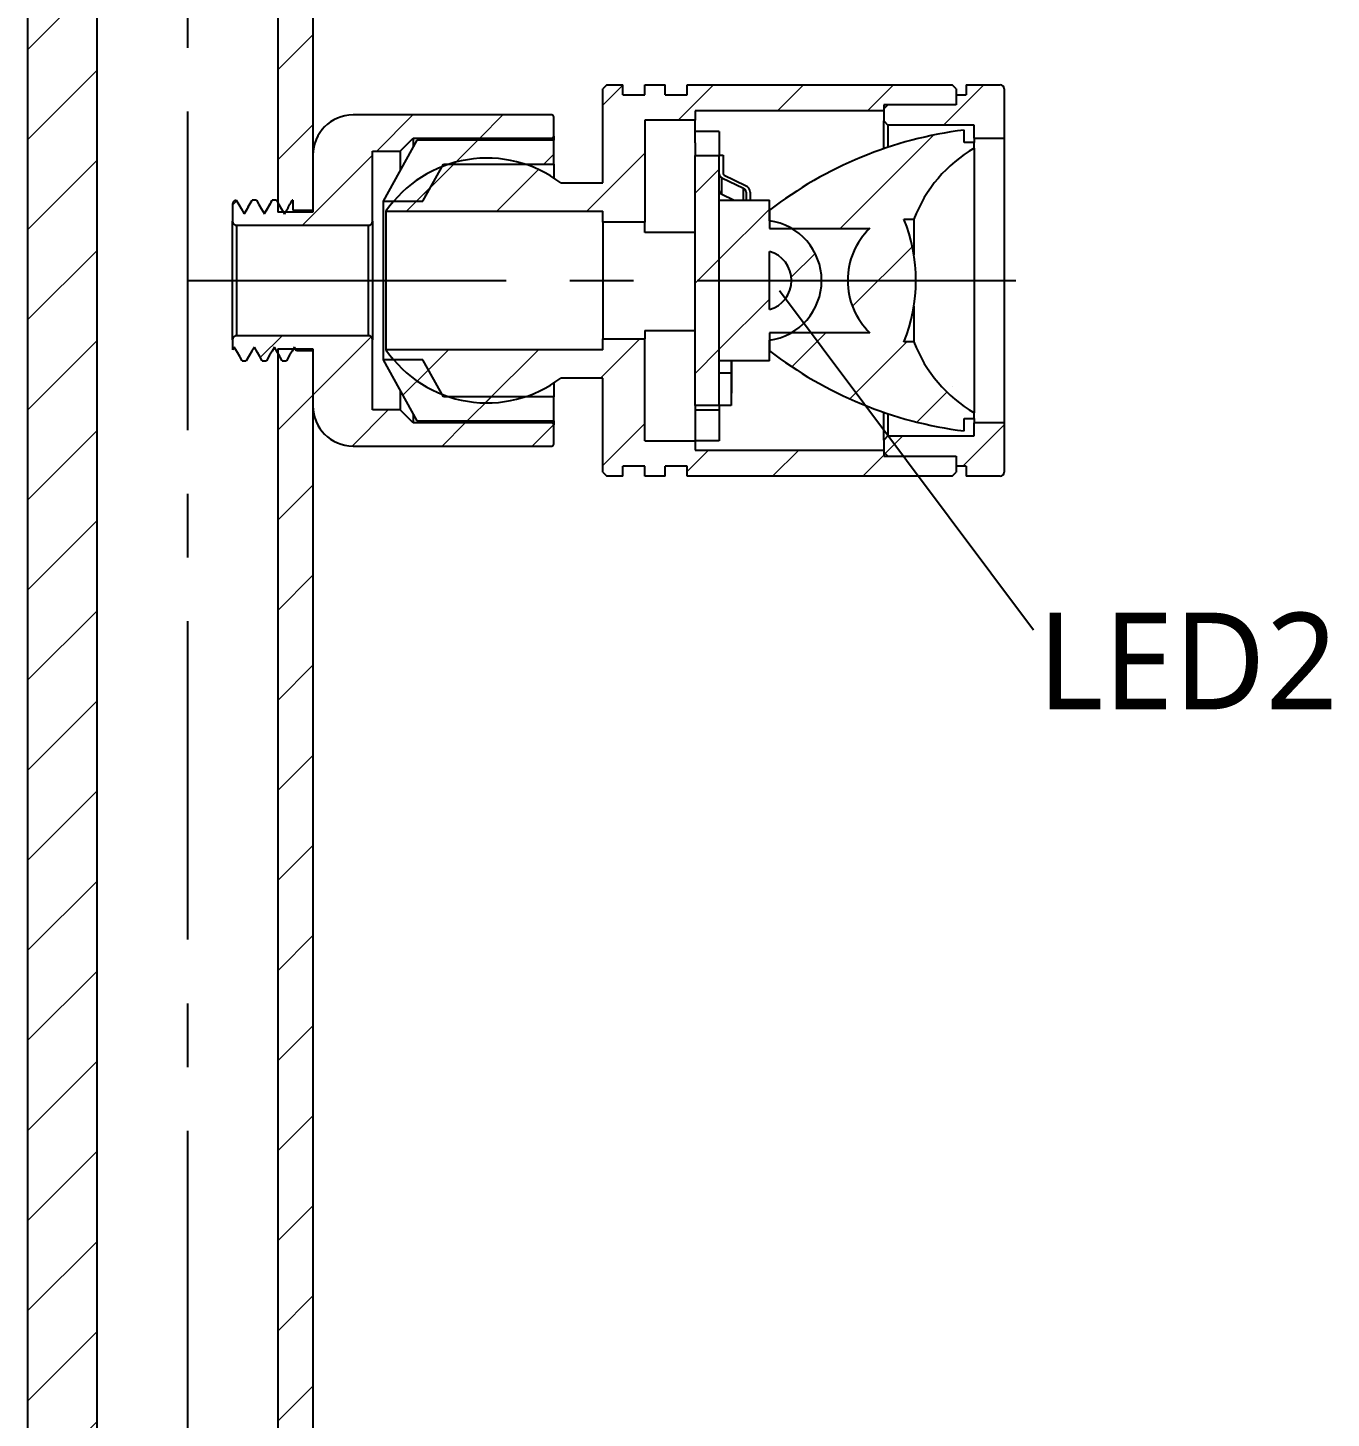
# Model space of a CAD drawing. Header units: millimetres. Extents: x 1051 to 2391, y -75 to 375.
# Drawn here: x 1450.2 to 1515.1, y 163.9 to 233.2 of the extents above; entities that cross this region are included whole.
import ezdxf

# ---------------------------------------------------------------- set-up
doc = ezdxf.new("R2010")
doc.units = ezdxf.units.MM
doc.linetypes.add('CENTER', pattern=[50.8, 31.75, -6.35, 6.35, -6.35])
for name, color, linetype, lineweight in [('CenterLine', 1, 'CENTER', 9), ('Dimension', 136, 'Continuous', 9), ('SolidLine', 7, 'Continuous', 30)]:
    doc.layers.add(name, color=color, linetype=linetype, lineweight=lineweight)
doc.styles.add('微软雅黑-Light', font='')
doc.styles.get('微软雅黑-Light').set_extended_font_data('Microsoft YaHei Light')
pattern_1 = [(45, (877.1603, -17.6317), (-2.245064, 2.245064), [])]

msp = doc.modelspace()

# ---------------------------------------------------------------- hatches: boundary and pattern name
at = {"layer": 'SolidLine', "linetype": 'Continuous', "lineweight": 18}
h = msp.add_hatch(dxfattribs=at)
h.set_pattern_fill('ANSI31', color=256, style=0)
h.set_pattern_definition(pattern_1)
edge = h.paths.add_edge_path(flags=0)
edge.add_spline(control_points=[(1453.137, 109.651), (1453.242, 109.722), (1453.347, 109.793), (1453.452, 109.864), (1453.518, 109.909), (1453.584, 109.953), (1453.65, 109.998)], knot_values=[0, 0, 0, 0, 0.000381, 0.000381, 0.000381, 0.00062, 0.00062, 0.00062, 0.00062], weights=[1, 1, 1, 1, 1, 1, 1], degree=3, periodic=0)
edge.add_line((1453.65, 109.998), (1453.65, 110.401))
edge.add_spline(control_points=[(1453.65, 110.401), (1453.552, 110.449), (1453.453, 110.497), (1453.354, 110.545), (1453.282, 110.581), (1453.209, 110.616), (1453.137, 110.651)], knot_values=[0, 0, 0, 0, 0.00033, 0.00033, 0.00033, 0.000571, 0.000571, 0.000571, 0.000571], weights=[1, 1, 1, 1, 1, 1, 1], degree=3, periodic=0)
edge.add_spline(control_points=[(1453.137, 110.651), (1453.242, 110.722), (1453.347, 110.793), (1453.452, 110.864), (1453.518, 110.909), (1453.584, 110.953), (1453.65, 110.998)], knot_values=[0, 0, 0, 0, 0.000381, 0.000381, 0.000381, 0.00062, 0.00062, 0.00062, 0.00062], weights=[1, 1, 1, 1, 1, 1, 1], degree=3, periodic=0)
edge.add_line((1453.65, 110.998), (1453.65, 111.401))
edge.add_spline(control_points=[(1453.65, 111.401), (1453.552, 111.449), (1453.453, 111.497), (1453.354, 111.545), (1453.282, 111.581), (1453.209, 111.616), (1453.137, 111.651)], knot_values=[0, 0, 0, 0, 0.00033, 0.00033, 0.00033, 0.000571, 0.000571, 0.000571, 0.000571], weights=[1, 1, 1, 1, 1, 1, 1], degree=3, periodic=0)
edge.add_spline(control_points=[(1453.137, 111.651), (1453.242, 111.722), (1453.347, 111.793), (1453.452, 111.864), (1453.518, 111.909), (1453.584, 111.953), (1453.65, 111.998)], knot_values=[0, 0, 0, 0, 0.000381, 0.000381, 0.000381, 0.00062, 0.00062, 0.00062, 0.00062], weights=[1, 1, 1, 1, 1, 1, 1], degree=3, periodic=0)
edge.add_line((1453.65, 111.998), (1453.65, 112.401))
edge.add_spline(control_points=[(1453.65, 112.401), (1453.552, 112.449), (1453.453, 112.497), (1453.354, 112.545), (1453.282, 112.581), (1453.209, 112.616), (1453.137, 112.651)], knot_values=[0, 0, 0, 0, 0.00033, 0.00033, 0.00033, 0.000571, 0.000571, 0.000571, 0.000571], weights=[1, 1, 1, 1, 1, 1, 1], degree=3, periodic=0)
edge.add_spline(control_points=[(1453.137, 112.651), (1453.242, 112.722), (1453.347, 112.793), (1453.452, 112.864), (1453.518, 112.909), (1453.584, 112.953), (1453.65, 112.998)], knot_values=[0, 0, 0, 0, 0.000381, 0.000381, 0.000381, 0.00062, 0.00062, 0.00062, 0.00062], weights=[1, 1, 1, 1, 1, 1, 1], degree=3, periodic=0)
edge.add_line((1453.65, 112.998), (1453.65, 113.401))
edge.add_spline(control_points=[(1453.65, 113.401), (1453.552, 113.449), (1453.453, 113.497), (1453.354, 113.545), (1453.282, 113.581), (1453.209, 113.616), (1453.137, 113.651)], knot_values=[0, 0, 0, 0, 0.00033, 0.00033, 0.00033, 0.000571, 0.000571, 0.000571, 0.000571], weights=[1, 1, 1, 1, 1, 1, 1], degree=3, periodic=0)
edge.add_spline(control_points=[(1453.137, 113.651), (1453.242, 113.722), (1453.347, 113.793), (1453.452, 113.864), (1453.518, 113.909), (1453.584, 113.953), (1453.65, 113.998)], knot_values=[0, 0, 0, 0, 0.000381, 0.000381, 0.000381, 0.00062, 0.00062, 0.00062, 0.00062], weights=[1, 1, 1, 1, 1, 1, 1], degree=3, periodic=0)
edge.add_line((1453.65, 113.998), (1453.65, 114.401))
edge.add_spline(control_points=[(1453.65, 114.401), (1453.552, 114.449), (1453.453, 114.497), (1453.354, 114.545), (1453.282, 114.581), (1453.209, 114.616), (1453.137, 114.651)], knot_values=[0, 0, 0, 0, 0.00033, 0.00033, 0.00033, 0.000571, 0.000571, 0.000571, 0.000571], weights=[1, 1, 1, 1, 1, 1, 1], degree=3, periodic=0)
edge.add_spline(control_points=[(1453.137, 114.651), (1453.242, 114.722), (1453.347, 114.793), (1453.452, 114.864), (1453.518, 114.909), (1453.584, 114.953), (1453.65, 114.998)], knot_values=[0, 0, 0, 0, 0.000381, 0.000381, 0.000381, 0.00062, 0.00062, 0.00062, 0.00062], weights=[1, 1, 1, 1, 1, 1, 1], degree=3, periodic=0)
edge.add_line((1453.65, 114.998), (1453.65, 115.401))
edge.add_spline(control_points=[(1453.65, 115.401), (1453.552, 115.449), (1453.453, 115.497), (1453.354, 115.545), (1453.282, 115.581), (1453.209, 115.616), (1453.137, 115.651)], knot_values=[0, 0, 0, 0, 0.00033, 0.00033, 0.00033, 0.000571, 0.000571, 0.000571, 0.000571], weights=[1, 1, 1, 1, 1, 1, 1], degree=3, periodic=0)
edge.add_spline(control_points=[(1453.137, 115.651), (1453.242, 115.722), (1453.347, 115.793), (1453.452, 115.864), (1453.518, 115.909), (1453.584, 115.953), (1453.65, 115.998)], knot_values=[0, 0, 0, 0, 0.000381, 0.000381, 0.000381, 0.00062, 0.00062, 0.00062, 0.00062], weights=[1, 1, 1, 1, 1, 1, 1], degree=3, periodic=0)
edge.add_line((1453.65, 115.998), (1453.65, 116.401))
edge.add_spline(control_points=[(1453.65, 116.401), (1453.552, 116.449), (1453.453, 116.497), (1453.354, 116.545), (1453.282, 116.581), (1453.209, 116.616), (1453.137, 116.651)], knot_values=[0, 0, 0, 0, 0.00033, 0.00033, 0.00033, 0.000571, 0.000571, 0.000571, 0.000571], weights=[1, 1, 1, 1, 1, 1, 1], degree=3, periodic=0)
edge.add_spline(control_points=[(1453.137, 116.651), (1453.242, 116.722), (1453.347, 116.793), (1453.452, 116.864), (1453.518, 116.909), (1453.584, 116.953), (1453.65, 116.998)], knot_values=[0, 0, 0, 0, 0.000381, 0.000381, 0.000381, 0.00062, 0.00062, 0.00062, 0.00062], weights=[1, 1, 1, 1, 1, 1, 1], degree=3, periodic=0)
edge.add_line((1453.65, 116.998), (1453.65, 287.233))
edge.add_spline(control_points=[(1453.65, 287.233), (1453.576, 287.28), (1453.502, 287.327), (1453.428, 287.374), (1453.355, 287.422), (1453.281, 287.469), (1453.207, 287.516), (1453.132, 287.563), (1453.058, 287.611), (1452.983, 287.658)], knot_values=[0, 0, 0, 0, 0.000263, 0.000263, 0.000263, 0.000526, 0.000526, 0.000526, 0.000791, 0.000791, 0.000791, 0.000791], weights=[1, 1, 1, 1, 1, 1, 1, 1, 1, 1], degree=3, periodic=0)
edge.add_spline(control_points=[(1452.983, 287.658), (1453.127, 287.733), (1453.271, 287.808), (1453.414, 287.882), (1453.493, 287.923), (1453.572, 287.964), (1453.65, 288.005)], knot_values=[0, 0, 0, 0, 0.000485, 0.000485, 0.000485, 0.000752, 0.000752, 0.000752, 0.000752], weights=[1, 1, 1, 1, 1, 1, 1], degree=3, periodic=0)
edge.add_line((1453.65, 288.005), (1453.65, 288.233))
edge.add_spline(control_points=[(1453.65, 288.233), (1453.576, 288.28), (1453.502, 288.327), (1453.428, 288.374), (1453.355, 288.422), (1453.281, 288.469), (1453.207, 288.516), (1453.132, 288.563), (1453.058, 288.611), (1452.983, 288.658)], knot_values=[0, 0, 0, 0, 0.000263, 0.000263, 0.000263, 0.000526, 0.000526, 0.000526, 0.000791, 0.000791, 0.000791, 0.000791], weights=[1, 1, 1, 1, 1, 1, 1, 1, 1, 1], degree=3, periodic=0)
edge.add_spline(control_points=[(1452.983, 288.658), (1453.127, 288.733), (1453.271, 288.808), (1453.414, 288.882), (1453.493, 288.923), (1453.572, 288.964), (1453.65, 289.005)], knot_values=[0, 0, 0, 0, 0.000485, 0.000485, 0.000485, 0.000752, 0.000752, 0.000752, 0.000752], weights=[1, 1, 1, 1, 1, 1, 1], degree=3, periodic=0)
edge.add_line((1453.65, 289.005), (1453.65, 289.233))
edge.add_spline(control_points=[(1453.65, 289.233), (1453.576, 289.28), (1453.502, 289.327), (1453.428, 289.374), (1453.355, 289.422), (1453.281, 289.469), (1453.207, 289.516), (1453.132, 289.563), (1453.058, 289.611), (1452.983, 289.658)], knot_values=[0, 0, 0, 0, 0.000263, 0.000263, 0.000263, 0.000526, 0.000526, 0.000526, 0.000791, 0.000791, 0.000791, 0.000791], weights=[1, 1, 1, 1, 1, 1, 1, 1, 1, 1], degree=3, periodic=0)
edge.add_spline(control_points=[(1452.983, 289.658), (1453.127, 289.733), (1453.271, 289.808), (1453.414, 289.882), (1453.493, 289.923), (1453.572, 289.964), (1453.65, 290.005)], knot_values=[0, 0, 0, 0, 0.000485, 0.000485, 0.000485, 0.000752, 0.000752, 0.000752, 0.000752], weights=[1, 1, 1, 1, 1, 1, 1], degree=3, periodic=0)
edge.add_line((1453.65, 290.005), (1453.65, 290.233))
edge.add_spline(control_points=[(1453.65, 290.233), (1453.576, 290.28), (1453.502, 290.327), (1453.428, 290.374), (1453.355, 290.422), (1453.281, 290.469), (1453.207, 290.516), (1453.132, 290.563), (1453.058, 290.611), (1452.983, 290.658)], knot_values=[0, 0, 0, 0, 0.000263, 0.000263, 0.000263, 0.000526, 0.000526, 0.000526, 0.000791, 0.000791, 0.000791, 0.000791], weights=[1, 1, 1, 1, 1, 1, 1, 1, 1, 1], degree=3, periodic=0)
edge.add_spline(control_points=[(1452.983, 290.658), (1453.127, 290.733), (1453.271, 290.808), (1453.414, 290.882), (1453.493, 290.923), (1453.572, 290.964), (1453.65, 291.005)], knot_values=[0, 0, 0, 0, 0.000485, 0.000485, 0.000485, 0.000752, 0.000752, 0.000752, 0.000752], weights=[1, 1, 1, 1, 1, 1, 1], degree=3, periodic=0)
edge.add_line((1453.65, 291.005), (1453.65, 291.233))
edge.add_spline(control_points=[(1453.65, 291.233), (1453.576, 291.28), (1453.502, 291.327), (1453.428, 291.374), (1453.355, 291.422), (1453.281, 291.469), (1453.207, 291.516), (1453.132, 291.563), (1453.058, 291.611), (1452.983, 291.658)], knot_values=[0, 0, 0, 0, 0.000263, 0.000263, 0.000263, 0.000526, 0.000526, 0.000526, 0.000791, 0.000791, 0.000791, 0.000791], weights=[1, 1, 1, 1, 1, 1, 1, 1, 1, 1], degree=3, periodic=0)
edge.add_spline(control_points=[(1452.983, 291.658), (1453.117, 291.728), (1453.25, 291.797), (1453.383, 291.866)], knot_values=[0, 0, 0, 0, 0.00045, 0.00045, 0.00045, 0.00045], weights=[1, 1, 1, 1], degree=3, periodic=0)
edge.add_line((1453.383, 291.866), (1452.65, 292.598))
edge.add_line((1452.65, 292.598), (1450.2, 292.598))
edge.add_line((1450.2, 292.598), (1450.2, 291.098))
edge.add_line((1450.2, 291.098), (1451, 291.098))
edge.add_line((1451, 291.098), (1451, 289.998))
edge.add_line((1451, 289.998), (1450.2, 289.998))
edge.add_line((1450.2, 289.998), (1450.2, 107.598))
edge.add_line((1450.2, 107.598), (1452.65, 107.598))
edge.add_line((1452.65, 107.598), (1453.517, 108.466))
edge.add_spline(control_points=[(1453.517, 108.466), (1453.463, 108.492), (1453.408, 108.519), (1453.354, 108.545), (1453.282, 108.581), (1453.209, 108.616), (1453.137, 108.651)], knot_values=[0.000148, 0.000148, 0.000148, 0.000148, 0.00033, 0.00033, 0.00033, 0.000571, 0.000571, 0.000571, 0.000571], weights=[1, 1, 1, 1, 1, 1, 1], degree=3, periodic=0)
edge.add_spline(control_points=[(1453.137, 108.651), (1453.242, 108.722), (1453.347, 108.793), (1453.452, 108.864), (1453.518, 108.909), (1453.584, 108.953), (1453.65, 108.998)], knot_values=[0, 0, 0, 0, 0.000381, 0.000381, 0.000381, 0.00062, 0.00062, 0.00062, 0.00062], weights=[1, 1, 1, 1, 1, 1, 1], degree=3, periodic=0)
edge.add_line((1453.65, 108.998), (1453.65, 109.401))
edge.add_spline(control_points=[(1453.65, 109.401), (1453.552, 109.449), (1453.453, 109.497), (1453.354, 109.545), (1453.282, 109.581), (1453.209, 109.616), (1453.137, 109.651)], knot_values=[0, 0, 0, 0, 0.00033, 0.00033, 0.00033, 0.000571, 0.000571, 0.000571, 0.000571], weights=[1, 1, 1, 1, 1, 1, 1], degree=3, periodic=0)
h = msp.add_hatch(dxfattribs=at)
h.set_pattern_fill('ANSI31', color=256, style=0)
h.set_pattern_definition(pattern_1)
h.paths.add_polyline_path([(1462.65, 223.998), (1464.4, 223.998), (1464.4, 277.198), (1462.65, 277.198)], flags=0)
h = msp.add_hatch(dxfattribs=at)
h.set_pattern_fill('ANSI31', color=256, style=0)
h.set_pattern_definition(pattern_1)
edge = h.paths.add_edge_path(flags=0)
edge.add_line((1478.842, 225.458), (1476.759, 225.458))
edge.add_arc((1473.072, 220.598), 6.1, 52.81814, 145.55786)
edge.add_line((1468.042, 224.048), (1478.842, 224.048))
edge.add_line((1478.842, 224.048), (1478.842, 223.498))
edge.add_line((1478.842, 223.498), (1480.942, 223.498))
edge.add_line((1480.942, 223.498), (1480.942, 228.592))
edge.add_line((1480.942, 228.592), (1483.442, 228.592))
edge.add_line((1483.442, 228.592), (1483.442, 229.048))
edge.add_line((1483.442, 229.048), (1492.842, 229.048))
edge.add_line((1492.842, 229.048), (1492.842, 229.348))
edge.add_line((1492.842, 229.348), (1496.442, 229.348))
edge.add_line((1496.442, 229.348), (1496.442, 230.148))
edge.add_line((1496.442, 230.148), (1496.242, 230.348))
edge.add_line((1496.242, 230.348), (1483.042, 230.348))
edge.add_line((1483.042, 230.348), (1483.042, 229.848))
edge.add_line((1483.042, 229.848), (1481.942, 229.848))
edge.add_line((1481.942, 229.848), (1481.942, 230.348))
edge.add_line((1481.942, 230.348), (1480.942, 230.348))
edge.add_line((1480.942, 230.348), (1480.942, 229.848))
edge.add_line((1480.942, 229.848), (1479.842, 229.848))
edge.add_line((1479.842, 229.848), (1479.842, 230.348))
edge.add_line((1479.842, 230.348), (1479.042, 230.348))
edge.add_line((1479.042, 230.348), (1478.842, 230.148))
edge.add_line((1478.842, 230.148), (1478.842, 225.458))
h = msp.add_hatch(dxfattribs=at)
h.set_pattern_fill('ANSI31', color=256, style=0)
h.set_pattern_definition(pattern_1)
edge = h.paths.add_edge_path(flags=0)
edge.add_line((1498.642, 230.348), (1496.942, 230.348))
edge.add_line((1496.942, 230.348), (1496.942, 229.848))
edge.add_line((1496.942, 229.848), (1496.442, 229.848))
edge.add_line((1496.442, 229.848), (1496.442, 229.348))
edge.add_line((1496.442, 229.348), (1493.042, 229.348))
edge.add_line((1493.042, 229.348), (1492.842, 229.148))
edge.add_line((1492.842, 229.148), (1492.842, 228.548))
edge.add_line((1492.842, 228.548), (1493.042, 228.348))
edge.add_line((1493.042, 228.348), (1497.342, 228.348))
edge.add_line((1497.342, 228.348), (1497.342, 227.698))
edge.add_line((1497.342, 227.698), (1498.842, 227.698))
edge.add_line((1498.842, 227.698), (1498.842, 230.148))
edge.add_arc((1498.642, 230.148), 0.2, 0, 90)
h = msp.add_hatch(dxfattribs=at)
h.set_pattern_fill('ANSI31', color=256, style=0)
h.set_pattern_definition(pattern_1)
edge = h.paths.add_edge_path(flags=0)
edge.add_spline(control_points=[(1460.985, 223.914), (1460.932, 224.005), (1460.879, 224.096), (1460.825, 224.186), (1460.785, 224.255), (1460.745, 224.324), (1460.704, 224.392), (1460.664, 224.461), (1460.624, 224.529), (1460.584, 224.598)], knot_values=[0, 0, 0, 0, 0.000315, 0.000315, 0.000315, 0.000554, 0.000554, 0.000554, 0.000792, 0.000792, 0.000792, 0.000792], weights=[1, 1, 1, 1, 1, 1, 1, 1, 1, 1], degree=3, periodic=0)
edge.add_arc((1460.6, 224.398), 0.2, 94.71438, 180)
edge.add_line((1460.4, 224.398), (1460.4, 223.548))
edge.add_arc((1460.6, 223.548), 0.2, 180, 270)
edge.add_line((1460.6, 223.348), (1467.172, 223.348))
edge.add_arc((1467.172, 223.548), 0.2, 270, 360)
edge.add_line((1467.372, 223.548), (1467.372, 227.048))
edge.add_line((1467.372, 227.048), (1468.75, 227.048))
edge.add_line((1468.75, 227.048), (1469.4, 227.698))
edge.add_line((1469.4, 227.698), (1476.3, 227.698))
edge.add_arc((1476.3, 227.798), 0.1, 270, 360)
edge.add_line((1476.4, 227.798), (1476.4, 228.748))
edge.add_arc((1476.3, 228.748), 0.1, 0, 90)
edge.add_line((1476.3, 228.848), (1466.4, 228.848))
edge.add_arc((1466.4, 226.848), 2, 90, 180)
edge.add_line((1464.4, 226.848), (1464.4, 224.098))
edge.add_line((1464.4, 224.098), (1463.4, 224.098))
edge.add_line((1463.4, 224.098), (1463.4, 224.598))
edge.add_line((1463.4, 224.598), (1463.374, 224.598))
edge.add_spline(control_points=[(1463.374, 224.598), (1463.323, 224.509), (1463.272, 224.42), (1463.222, 224.33), (1463.182, 224.261), (1463.143, 224.192), (1463.103, 224.122), (1463.064, 224.053), (1463.025, 223.984), (1462.985, 223.914)], knot_values=[0, 0, 0, 0, 0.000309, 0.000309, 0.000309, 0.000548, 0.000548, 0.000548, 0.000787, 0.000787, 0.000787, 0.000787], weights=[1, 1, 1, 1, 1, 1, 1, 1, 1, 1], degree=3, periodic=0)
edge.add_spline(control_points=[(1462.985, 223.914), (1462.932, 224.005), (1462.879, 224.096), (1462.825, 224.186), (1462.785, 224.255), (1462.745, 224.324), (1462.704, 224.392), (1462.664, 224.461), (1462.624, 224.53), (1462.584, 224.598)], knot_values=[0, 0, 0, 0, 0.000315, 0.000315, 0.000315, 0.000554, 0.000554, 0.000554, 0.000793, 0.000793, 0.000793, 0.000793], weights=[1, 1, 1, 1, 1, 1, 1, 1, 1, 1], degree=3, periodic=0)
edge.add_line((1462.584, 224.598), (1462.374, 224.598))
edge.add_spline(control_points=[(1462.374, 224.598), (1462.323, 224.509), (1462.272, 224.42), (1462.222, 224.33), (1462.182, 224.261), (1462.143, 224.192), (1462.103, 224.122), (1462.064, 224.053), (1462.025, 223.984), (1461.985, 223.914)], knot_values=[0, 0, 0, 0, 0.000309, 0.000309, 0.000309, 0.000548, 0.000548, 0.000548, 0.000787, 0.000787, 0.000787, 0.000787], weights=[1, 1, 1, 1, 1, 1, 1, 1, 1, 1], degree=3, periodic=0)
edge.add_spline(control_points=[(1461.985, 223.914), (1461.932, 224.005), (1461.879, 224.096), (1461.825, 224.186), (1461.785, 224.255), (1461.745, 224.324), (1461.704, 224.392), (1461.664, 224.461), (1461.624, 224.53), (1461.584, 224.598)], knot_values=[0, 0, 0, 0, 0.000315, 0.000315, 0.000315, 0.000554, 0.000554, 0.000554, 0.000793, 0.000793, 0.000793, 0.000793], weights=[1, 1, 1, 1, 1, 1, 1, 1, 1, 1], degree=3, periodic=0)
edge.add_line((1461.584, 224.598), (1461.374, 224.598))
edge.add_spline(control_points=[(1461.374, 224.598), (1461.323, 224.509), (1461.272, 224.42), (1461.222, 224.33), (1461.182, 224.261), (1461.143, 224.192), (1461.103, 224.122), (1461.064, 224.053), (1461.025, 223.984), (1460.985, 223.914)], knot_values=[0, 0, 0, 0, 0.000309, 0.000309, 0.000309, 0.000548, 0.000548, 0.000548, 0.000787, 0.000787, 0.000787, 0.000787], weights=[1, 1, 1, 1, 1, 1, 1, 1, 1, 1], degree=3, periodic=0)
h = msp.add_hatch(dxfattribs=at)
h.set_pattern_fill('ANSI31', color=256, style=0)
h.set_pattern_definition(pattern_1)
edge = h.paths.add_edge_path(flags=0)
edge.add_line((1496.842, 213.723), (1497.342, 213.723))
edge.add_line((1497.342, 213.723), (1497.342, 213.998))
edge.add_arc((1500.878, 220.04), 7, 200.97991, 239.65971, ccw=False)
edge.add_line((1494.342, 217.533), (1493.842, 217.533))
edge.add_arc((1486.313, 220.598), 8.129, 337.84785, 382.15215)
edge.add_line((1493.842, 223.663), (1494.342, 223.663))
edge.add_arc((1500.878, 221.157), 7, 120.34029, 159.02009, ccw=False)
edge.add_line((1497.342, 227.198), (1497.342, 227.473))
edge.add_line((1497.342, 227.473), (1496.842, 227.473))
edge.add_line((1496.842, 227.473), (1496.842, 228.098))
edge.add_arc((1499.349, 208.256), 20, 97.2027, 127.61698)
edge.add_line((1487.142, 224.098), (1487.142, 223.198))
edge.add_line((1487.142, 223.198), (1492.142, 223.198))
edge.add_arc((1494.665, 220.598), 3.623, 134.1358, 225.8642)
edge.add_line((1492.142, 217.998), (1487.142, 217.998))
edge.add_line((1487.142, 217.998), (1487.142, 217.098))
edge.add_arc((1499.349, 232.941), 20, 232.38302, 262.7973)
edge.add_line((1496.842, 213.098), (1496.842, 213.723))
h = msp.add_hatch(dxfattribs=at)
h.set_pattern_fill('ANSI31', color=256, style=0)
h.set_pattern_definition(pattern_1)
h.paths.add_polyline_path([(1476.4, 227.598), (1469.581, 227.598), (1467.9, 224.548), (1469.881, 224.548), (1470.9, 226.398), (1476.4, 226.398)], flags=0)
h = msp.add_hatch(dxfattribs=at)
h.set_pattern_fill('ANSI31', color=256, style=0)
h.set_pattern_definition(pattern_1)
h.paths.add_polyline_path([(1483.442, 214.365), (1484.642, 214.365), (1484.642, 226.832), (1483.442, 226.832)], flags=0)
h = msp.add_hatch(dxfattribs=at)
h.set_pattern_fill('ANSI31', color=256, style=0)
h.set_pattern_definition(pattern_1)
edge = h.paths.add_edge_path(flags=0)
edge.add_line((1484.642, 224.598), (1484.642, 216.598))
edge.add_line((1484.642, 216.598), (1487.142, 216.598))
edge.add_line((1487.142, 216.598), (1487.142, 217.625))
edge.add_arc((1486.742, 220.598), 3, 277.66226, 442.33774)
edge.add_line((1487.142, 223.572), (1487.142, 224.598))
edge.add_line((1487.142, 224.598), (1484.642, 224.598))
edge = h.paths.add_edge_path(flags=0)
edge.add_line((1487.142, 219.153), (1487.142, 222.044))
edge.add_arc((1486.742, 220.598), 1.5, -74.53399, 74.53399, ccw=False)
h = msp.add_hatch(dxfattribs=at)
h.set_pattern_fill('ANSI31', color=256, style=0)
h.set_pattern_definition(pattern_1)
edge = h.paths.add_edge_path(flags=0)
edge.add_spline(control_points=[(1460.485, 217.283), (1460.536, 217.193), (1460.587, 217.104), (1460.638, 217.014), (1460.677, 216.945), (1460.716, 216.876), (1460.756, 216.806), (1460.795, 216.737), (1460.835, 216.668), (1460.874, 216.598)], knot_values=[0, 0, 0, 0, 0.000309, 0.000309, 0.000309, 0.000548, 0.000548, 0.000548, 0.000787, 0.000787, 0.000787, 0.000787], weights=[1, 1, 1, 1, 1, 1, 1, 1, 1, 1], degree=3, periodic=0)
edge.add_line((1460.874, 216.598), (1461.084, 216.598))
edge.add_spline(control_points=[(1461.084, 216.598), (1461.137, 216.689), (1461.19, 216.78), (1461.243, 216.87), (1461.283, 216.939), (1461.324, 217.008), (1461.364, 217.076), (1461.404, 217.145), (1461.445, 217.214), (1461.485, 217.283)], knot_values=[0, 0, 0, 0, 0.000315, 0.000315, 0.000315, 0.000554, 0.000554, 0.000554, 0.000793, 0.000793, 0.000793, 0.000793], weights=[1, 1, 1, 1, 1, 1, 1, 1, 1, 1], degree=3, periodic=0)
edge.add_spline(control_points=[(1461.485, 217.283), (1461.536, 217.193), (1461.587, 217.104), (1461.638, 217.014), (1461.677, 216.945), (1461.716, 216.876), (1461.756, 216.806), (1461.795, 216.737), (1461.835, 216.668), (1461.874, 216.598)], knot_values=[0, 0, 0, 0, 0.000309, 0.000309, 0.000309, 0.000548, 0.000548, 0.000548, 0.000787, 0.000787, 0.000787, 0.000787], weights=[1, 1, 1, 1, 1, 1, 1, 1, 1, 1], degree=3, periodic=0)
edge.add_line((1461.874, 216.598), (1462.084, 216.598))
edge.add_spline(control_points=[(1462.084, 216.598), (1462.137, 216.689), (1462.19, 216.78), (1462.243, 216.87), (1462.283, 216.939), (1462.324, 217.008), (1462.364, 217.076), (1462.404, 217.145), (1462.445, 217.214), (1462.485, 217.283)], knot_values=[0, 0, 0, 0, 0.000315, 0.000315, 0.000315, 0.000554, 0.000554, 0.000554, 0.000793, 0.000793, 0.000793, 0.000793], weights=[1, 1, 1, 1, 1, 1, 1, 1, 1, 1], degree=3, periodic=0)
edge.add_spline(control_points=[(1462.485, 217.283), (1462.536, 217.193), (1462.587, 217.104), (1462.638, 217.014), (1462.677, 216.945), (1462.716, 216.876), (1462.756, 216.806), (1462.795, 216.737), (1462.835, 216.668), (1462.874, 216.598)], knot_values=[0, 0, 0, 0, 0.000309, 0.000309, 0.000309, 0.000548, 0.000548, 0.000548, 0.000787, 0.000787, 0.000787, 0.000787], weights=[1, 1, 1, 1, 1, 1, 1, 1, 1, 1], degree=3, periodic=0)
edge.add_line((1462.874, 216.598), (1463.084, 216.598))
edge.add_spline(control_points=[(1463.084, 216.598), (1463.137, 216.689), (1463.19, 216.78), (1463.243, 216.87), (1463.283, 216.939), (1463.324, 217.008), (1463.364, 217.076), (1463.404, 217.145), (1463.445, 217.214), (1463.485, 217.283)], knot_values=[0, 0, 0, 0, 0.000315, 0.000315, 0.000315, 0.000554, 0.000554, 0.000554, 0.000793, 0.000793, 0.000793, 0.000793], weights=[1, 1, 1, 1, 1, 1, 1, 1, 1, 1], degree=3, periodic=0)
edge.add_spline(control_points=[(1463.485, 217.283), (1463.52, 217.221), (1463.555, 217.16), (1463.59, 217.098)], knot_values=[0, 0, 0, 0, 0.000212, 0.000212, 0.000212, 0.000212], weights=[1, 1, 1, 1], degree=3, periodic=0)
edge.add_line((1463.59, 217.098), (1464.4, 217.098))
edge.add_line((1464.4, 217.098), (1464.4, 214.348))
edge.add_arc((1466.4, 214.348), 2, 180, 270)
edge.add_line((1466.4, 212.348), (1476.3, 212.348))
edge.add_arc((1476.3, 212.448), 0.1, 270, 360)
edge.add_line((1476.4, 212.448), (1476.4, 213.398))
edge.add_arc((1476.3, 213.398), 0.1, 0, 90)
edge.add_line((1476.3, 213.498), (1469.4, 213.498))
edge.add_line((1469.4, 213.498), (1468.75, 214.148))
edge.add_line((1468.75, 214.148), (1467.372, 214.148))
edge.add_line((1467.372, 214.148), (1467.372, 217.648))
edge.add_arc((1467.172, 217.648), 0.2, 0, 90)
edge.add_line((1467.172, 217.848), (1460.6, 217.848))
edge.add_arc((1460.6, 217.648), 0.2, 90, 180)
edge.add_line((1460.4, 217.648), (1460.4, 217.138))
edge.add_spline(control_points=[(1460.4, 217.138), (1460.429, 217.186), (1460.457, 217.234), (1460.485, 217.283)], knot_values=[0.000626, 0.000626, 0.000626, 0.000626, 0.000793, 0.000793, 0.000793, 0.000793], weights=[1, 1, 1, 1], degree=3, periodic=0)
h = msp.add_hatch(dxfattribs=at)
h.set_pattern_fill('ANSI31', color=256, style=0)
h.set_pattern_definition(pattern_1)
edge = h.paths.add_edge_path(flags=0)
edge.add_line((1478.842, 217.148), (1468.042, 217.148))
edge.add_arc((1473.072, 220.598), 6.1, 214.44214, 307.18186)
edge.add_line((1476.759, 215.738), (1478.842, 215.738))
edge.add_line((1478.842, 215.738), (1478.842, 211.048))
edge.add_line((1478.842, 211.048), (1479.042, 210.848))
edge.add_line((1479.042, 210.848), (1479.842, 210.848))
edge.add_line((1479.842, 210.848), (1479.842, 211.348))
edge.add_line((1479.842, 211.348), (1480.942, 211.348))
edge.add_line((1480.942, 211.348), (1480.942, 210.848))
edge.add_line((1480.942, 210.848), (1481.942, 210.848))
edge.add_line((1481.942, 210.848), (1481.942, 211.348))
edge.add_line((1481.942, 211.348), (1483.042, 211.348))
edge.add_line((1483.042, 211.348), (1483.042, 210.848))
edge.add_line((1483.042, 210.848), (1496.242, 210.848))
edge.add_line((1496.242, 210.848), (1496.442, 211.048))
edge.add_line((1496.442, 211.048), (1496.442, 211.848))
edge.add_line((1496.442, 211.848), (1492.842, 211.848))
edge.add_line((1492.842, 211.848), (1492.842, 212.148))
edge.add_line((1492.842, 212.148), (1483.442, 212.148))
edge.add_line((1483.442, 212.148), (1483.442, 212.605))
edge.add_line((1483.442, 212.605), (1480.942, 212.605))
edge.add_line((1480.942, 212.605), (1480.942, 217.698))
edge.add_line((1480.942, 217.698), (1478.842, 217.698))
edge.add_line((1478.842, 217.698), (1478.842, 217.148))
h = msp.add_hatch(dxfattribs=at)
h.set_pattern_fill('ANSI31', color=256, style=0)
h.set_pattern_definition(pattern_1)
edge = h.paths.add_edge_path(flags=0)
edge.add_spline(control_points=[(1463.164, 113.151), (1463.065, 113.103), (1462.966, 113.055), (1462.867, 113.007), (1462.795, 112.971), (1462.723, 112.936), (1462.65, 112.901)], knot_values=[0, 0, 0, 0, 0.00033, 0.00033, 0.00033, 0.000571, 0.000571, 0.000571, 0.000571], weights=[1, 1, 1, 1, 1, 1, 1], degree=3, periodic=0)
edge.add_line((1462.65, 112.901), (1462.65, 112.498))
edge.add_spline(control_points=[(1462.65, 112.498), (1462.755, 112.427), (1462.861, 112.356), (1462.966, 112.285), (1463.032, 112.24), (1463.098, 112.196), (1463.164, 112.151)], knot_values=[0, 0, 0, 0, 0.000381, 0.000381, 0.000381, 0.00062, 0.00062, 0.00062, 0.00062], weights=[1, 1, 1, 1, 1, 1, 1], degree=3, periodic=0)
edge.add_spline(control_points=[(1463.164, 112.151), (1463.065, 112.103), (1462.966, 112.055), (1462.867, 112.007), (1462.795, 111.971), (1462.723, 111.936), (1462.65, 111.901)], knot_values=[0, 0, 0, 0, 0.00033, 0.00033, 0.00033, 0.000571, 0.000571, 0.000571, 0.000571], weights=[1, 1, 1, 1, 1, 1, 1], degree=3, periodic=0)
edge.add_line((1462.65, 111.901), (1462.65, 111.498))
edge.add_spline(control_points=[(1462.65, 111.498), (1462.755, 111.427), (1462.861, 111.356), (1462.966, 111.285), (1463.032, 111.24), (1463.098, 111.196), (1463.164, 111.151)], knot_values=[0, 0, 0, 0, 0.000381, 0.000381, 0.000381, 0.00062, 0.00062, 0.00062, 0.00062], weights=[1, 1, 1, 1, 1, 1, 1], degree=3, periodic=0)
edge.add_spline(control_points=[(1463.164, 111.151), (1463.065, 111.103), (1462.966, 111.055), (1462.867, 111.007), (1462.795, 110.971), (1462.723, 110.936), (1462.65, 110.901)], knot_values=[0, 0, 0, 0, 0.00033, 0.00033, 0.00033, 0.000571, 0.000571, 0.000571, 0.000571], weights=[1, 1, 1, 1, 1, 1, 1], degree=3, periodic=0)
edge.add_line((1462.65, 110.901), (1462.65, 110.498))
edge.add_spline(control_points=[(1462.65, 110.498), (1462.755, 110.427), (1462.861, 110.356), (1462.966, 110.285), (1463.032, 110.24), (1463.098, 110.196), (1463.164, 110.151)], knot_values=[0, 0, 0, 0, 0.000381, 0.000381, 0.000381, 0.00062, 0.00062, 0.00062, 0.00062], weights=[1, 1, 1, 1, 1, 1, 1], degree=3, periodic=0)
edge.add_spline(control_points=[(1463.164, 110.151), (1463.065, 110.103), (1462.966, 110.055), (1462.867, 110.007), (1462.795, 109.971), (1462.723, 109.936), (1462.65, 109.901)], knot_values=[0, 0, 0, 0, 0.00033, 0.00033, 0.00033, 0.000571, 0.000571, 0.000571, 0.000571], weights=[1, 1, 1, 1, 1, 1, 1], degree=3, periodic=0)
edge.add_line((1462.65, 109.901), (1462.65, 109.498))
edge.add_spline(control_points=[(1462.65, 109.498), (1462.755, 109.427), (1462.861, 109.356), (1462.966, 109.285), (1463.032, 109.24), (1463.098, 109.196), (1463.164, 109.151)], knot_values=[0, 0, 0, 0, 0.000381, 0.000381, 0.000381, 0.00062, 0.00062, 0.00062, 0.00062], weights=[1, 1, 1, 1, 1, 1, 1], degree=3, periodic=0)
edge.add_spline(control_points=[(1463.164, 109.151), (1463.065, 109.103), (1462.966, 109.055), (1462.867, 109.007), (1462.795, 108.971), (1462.723, 108.936), (1462.65, 108.901)], knot_values=[0, 0, 0, 0, 0.00033, 0.00033, 0.00033, 0.000571, 0.000571, 0.000571, 0.000571], weights=[1, 1, 1, 1, 1, 1, 1], degree=3, periodic=0)
edge.add_line((1462.65, 108.901), (1462.65, 108.598))
edge.add_line((1462.65, 108.598), (1462.96, 108.289))
edge.add_spline(control_points=[(1462.96, 108.289), (1462.962, 108.287), (1462.964, 108.286), (1462.966, 108.285), (1463.032, 108.24), (1463.098, 108.196), (1463.164, 108.151)], knot_values=[0.000374, 0.000374, 0.000374, 0.000374, 0.000381, 0.000381, 0.000381, 0.00062, 0.00062, 0.00062, 0.00062], weights=[1, 1, 1, 1, 1, 1, 1], degree=3, periodic=0)
edge.add_spline(control_points=[(1463.164, 108.151), (1463.149, 108.144), (1463.134, 108.137), (1463.119, 108.129)], knot_values=[0, 0, 0, 0, 0.000049, 0.000049, 0.000049, 0.000049], weights=[1, 1, 1, 1], degree=3, periodic=0)
edge.add_line((1463.119, 108.129), (1463.65, 107.598))
edge.add_line((1463.65, 107.598), (1464.4, 107.598))
edge.add_line((1464.4, 107.598), (1464.4, 217.198))
edge.add_line((1464.4, 217.198), (1462.65, 217.198))
edge.add_line((1462.65, 217.198), (1462.65, 117.498))
edge.add_spline(control_points=[(1462.65, 117.498), (1462.755, 117.427), (1462.861, 117.356), (1462.966, 117.285), (1463.032, 117.24), (1463.098, 117.196), (1463.164, 117.151)], knot_values=[0, 0, 0, 0, 0.000381, 0.000381, 0.000381, 0.00062, 0.00062, 0.00062, 0.00062], weights=[1, 1, 1, 1, 1, 1, 1], degree=3, periodic=0)
edge.add_spline(control_points=[(1463.164, 117.151), (1463.065, 117.103), (1462.966, 117.055), (1462.867, 117.007), (1462.795, 116.971), (1462.723, 116.936), (1462.65, 116.901)], knot_values=[0, 0, 0, 0, 0.00033, 0.00033, 0.00033, 0.000571, 0.000571, 0.000571, 0.000571], weights=[1, 1, 1, 1, 1, 1, 1], degree=3, periodic=0)
edge.add_line((1462.65, 116.901), (1462.65, 116.498))
edge.add_spline(control_points=[(1462.65, 116.498), (1462.755, 116.427), (1462.861, 116.356), (1462.966, 116.285), (1463.032, 116.24), (1463.098, 116.196), (1463.164, 116.151)], knot_values=[0, 0, 0, 0, 0.000381, 0.000381, 0.000381, 0.00062, 0.00062, 0.00062, 0.00062], weights=[1, 1, 1, 1, 1, 1, 1], degree=3, periodic=0)
edge.add_spline(control_points=[(1463.164, 116.151), (1463.065, 116.103), (1462.966, 116.055), (1462.867, 116.007), (1462.795, 115.971), (1462.723, 115.936), (1462.65, 115.901)], knot_values=[0, 0, 0, 0, 0.00033, 0.00033, 0.00033, 0.000571, 0.000571, 0.000571, 0.000571], weights=[1, 1, 1, 1, 1, 1, 1], degree=3, periodic=0)
edge.add_line((1462.65, 115.901), (1462.65, 115.498))
edge.add_spline(control_points=[(1462.65, 115.498), (1462.755, 115.427), (1462.861, 115.356), (1462.966, 115.285), (1463.032, 115.24), (1463.098, 115.196), (1463.164, 115.151)], knot_values=[0, 0, 0, 0, 0.000381, 0.000381, 0.000381, 0.00062, 0.00062, 0.00062, 0.00062], weights=[1, 1, 1, 1, 1, 1, 1], degree=3, periodic=0)
edge.add_spline(control_points=[(1463.164, 115.151), (1463.065, 115.103), (1462.966, 115.055), (1462.867, 115.007), (1462.795, 114.971), (1462.723, 114.936), (1462.65, 114.901)], knot_values=[0, 0, 0, 0, 0.00033, 0.00033, 0.00033, 0.000571, 0.000571, 0.000571, 0.000571], weights=[1, 1, 1, 1, 1, 1, 1], degree=3, periodic=0)
edge.add_line((1462.65, 114.901), (1462.65, 114.498))
edge.add_spline(control_points=[(1462.65, 114.498), (1462.755, 114.427), (1462.861, 114.356), (1462.966, 114.285), (1463.032, 114.24), (1463.098, 114.196), (1463.164, 114.151)], knot_values=[0, 0, 0, 0, 0.000381, 0.000381, 0.000381, 0.00062, 0.00062, 0.00062, 0.00062], weights=[1, 1, 1, 1, 1, 1, 1], degree=3, periodic=0)
edge.add_spline(control_points=[(1463.164, 114.151), (1463.065, 114.103), (1462.966, 114.055), (1462.867, 114.007), (1462.795, 113.971), (1462.723, 113.936), (1462.65, 113.901)], knot_values=[0, 0, 0, 0, 0.00033, 0.00033, 0.00033, 0.000571, 0.000571, 0.000571, 0.000571], weights=[1, 1, 1, 1, 1, 1, 1], degree=3, periodic=0)
edge.add_line((1462.65, 113.901), (1462.65, 113.498))
edge.add_spline(control_points=[(1462.65, 113.498), (1462.755, 113.427), (1462.861, 113.356), (1462.966, 113.285), (1463.032, 113.24), (1463.098, 113.196), (1463.164, 113.151)], knot_values=[0, 0, 0, 0, 0.000381, 0.000381, 0.000381, 0.00062, 0.00062, 0.00062, 0.00062], weights=[1, 1, 1, 1, 1, 1, 1], degree=3, periodic=0)
h = msp.add_hatch(dxfattribs=at)
h.set_pattern_fill('ANSI31', color=256, style=0)
h.set_pattern_definition(pattern_1)
h.paths.add_polyline_path([(1469.881, 216.648), (1467.9, 216.648), (1469.581, 213.598), (1476.4, 213.598), (1476.4, 214.798), (1470.9, 214.798)], flags=0)
h = msp.add_hatch(dxfattribs=at)
h.set_pattern_fill('ANSI31', color=256, style=0)
h.set_pattern_definition(pattern_1)
edge = h.paths.add_edge_path(flags=0)
edge.add_line((1496.442, 211.348), (1496.942, 211.348))
edge.add_line((1496.942, 211.348), (1496.942, 210.848))
edge.add_line((1496.942, 210.848), (1498.642, 210.848))
edge.add_arc((1498.642, 211.048), 0.2, 270, 360)
edge.add_line((1498.842, 211.048), (1498.842, 213.498))
edge.add_line((1498.842, 213.498), (1497.342, 213.498))
edge.add_line((1497.342, 213.498), (1497.342, 212.848))
edge.add_line((1497.342, 212.848), (1493.042, 212.848))
edge.add_line((1493.042, 212.848), (1492.842, 212.648))
edge.add_line((1492.842, 212.648), (1492.842, 212.048))
edge.add_line((1492.842, 212.048), (1493.042, 211.848))
edge.add_line((1493.042, 211.848), (1496.442, 211.848))
edge.add_line((1496.442, 211.848), (1496.442, 211.348))

# ---------------------------------------------------------------- linework, layer by layer
at = {"layer": 'CenterLine', "lineweight": -3, "ltscale": 0.5}
for p, q in [((1458.15, 305.22), (1458.15, 94.594)), ((1458.15, 220.598), (1500.287, 220.598))]:
    msp.add_line(p, q, dxfattribs=at)
at = {"layer": 'Dimension', "lineweight": -3}
msp.add_line((1500.292, 203.164), (1487.645, 220.084), dxfattribs=at)
at = {"layer": 'SolidLine', "color": 7, "linetype": 'Continuous', "lineweight": 25}
for p, q in [((1450.2, 107.598), (1450.2, 289.998)), ((1453.65, 116.998), (1453.65, 287.233)), ((1462.65, 277.198), (1462.65, 223.998)), ((1464.4, 277.198), (1464.4, 223.998)), ((1479.042, 230.348), (1478.842, 230.148)), ((1478.842, 225.458), (1478.842, 230.148)), ((1479.042, 230.348), (1479.842, 230.348)), ((1479.842, 229.848), (1479.842, 230.348)), ((1480.942, 230.348), (1481.942, 230.348)), ((1480.942, 229.848), (1480.942, 230.348)), ((1481.942, 229.848), (1481.942, 230.348)), ((1483.042, 230.348), (1496.242, 230.348)), ((1483.042, 229.848), (1483.042, 230.348)), ((1496.442, 230.148), (1496.242, 230.348)), ((1496.442, 230.148), (1496.442, 229.348)), ((1496.942, 230.348), (1498.642, 230.348)), ((1496.942, 230.348), (1496.942, 229.848)), ((1498.842, 230.148), (1498.842, 227.698)), ((1479.842, 229.848), (1480.942, 229.848)), ((1481.942, 229.848), (1483.042, 229.848)), ((1496.442, 229.848), (1496.942, 229.848)), ((1496.442, 229.848), (1496.442, 229.348)), ((1476.3, 228.848), (1466.4, 228.848)), ((1476.4, 227.798), (1476.4, 228.748)), ((1492.842, 229.048), (1483.442, 229.048)), ((1483.442, 229.048), (1483.442, 228.592)), ((1493.042, 229.348), (1492.842, 229.148)), ((1496.442, 229.348), (1492.842, 229.348)), ((1492.842, 229.348), (1492.842, 229.048)), ((1492.842, 229.148), (1492.842, 228.548)), ((1496.442, 229.348), (1493.042, 229.348)), ((1483.442, 228.592), (1480.942, 228.592)), ((1480.942, 228.592), (1480.942, 223.498)), ((1483.442, 227.454), (1483.442, 228.592)), ((1484.642, 228.021), (1483.442, 228.021)), ((1484.642, 228.021), (1484.642, 226.832)), ((1492.842, 228.548), (1493.042, 228.348)), ((1492.842, 227.168), (1492.842, 228.548)), ((1493.042, 228.348), (1493.042, 227.236)), ((1497.342, 228.348), (1493.042, 228.348)), ((1496.842, 227.473), (1496.842, 228.098)), ((1497.342, 227.698), (1497.342, 228.348)), ((1469.581, 227.598), (1467.9, 224.548)), ((1468.75, 227.048), (1469.4, 227.698)), ((1469.4, 227.698), (1469.4, 227.271)), ((1469.4, 227.698), (1476.3, 227.698)), ((1476.4, 227.598), (1469.581, 227.598)), ((1476.4, 227.798), (1476.4, 227.598)), ((1476.4, 226.398), (1476.4, 227.598)), ((1483.442, 227.454), (1483.442, 226.832)), ((1497.342, 227.473), (1496.842, 227.473)), ((1497.342, 227.698), (1498.842, 227.698)), ((1497.342, 227.698), (1497.342, 227.473)), ((1497.342, 227.198), (1497.342, 227.473)), ((1498.842, 227.698), (1498.842, 213.498)), ((1464.4, 226.848), (1464.4, 224.098)), ((1467.372, 227.048), (1468.75, 227.048)), ((1467.372, 223.548), (1467.372, 227.048)), ((1468.75, 227.048), (1468.75, 226.091)), ((1483.442, 226.832), (1484.642, 226.832)), ((1483.442, 214.365), (1483.442, 226.832)), ((1484.642, 226.839), (1484.842, 226.839)), ((1484.642, 214.365), (1484.642, 226.832)), ((1484.842, 226.839), (1484.842, 225.914)), ((1497.342, 227.198), (1497.342, 213.998)), ((1469.881, 224.548), (1470.9, 226.398)), ((1470.9, 226.398), (1470.9, 226.299)), ((1470.9, 226.398), (1476.4, 226.398)), ((1476.4, 226.398), (1476.4, 225.711)), ((1476.759, 225.458), (1478.842, 225.458)), ((1484.78, 225.721), (1485.848, 225.196)), ((1484.78, 224.883), (1484.78, 225.721)), ((1484.888, 225.85), (1485.956, 225.325)), ((1461.363, 224.571), (1461.374, 224.598)), ((1461.584, 224.598), (1461.374, 224.598)), ((1462.362, 224.556), (1462.374, 224.598)), ((1462.584, 224.598), (1462.374, 224.598)), ((1463.4, 224.598), (1463.374, 224.598)), ((1463.4, 224.598), (1463.4, 224.098)), ((1467.9, 224.548), (1467.9, 216.648)), ((1467.9, 224.548), (1469.881, 224.548)), ((1484.642, 224.598), (1487.142, 224.598)), ((1484.642, 216.598), (1484.642, 224.598)), ((1485.359, 224.598), (1484.78, 224.883)), ((1485.985, 225.003), (1485.985, 224.598)), ((1486.185, 225.003), (1486.185, 224.598)), ((1487.142, 223.572), (1487.142, 224.598)), ((1460.4, 224.398), (1460.4, 223.548)), ((1464.4, 223.998), (1462.65, 223.998)), ((1463.019, 223.987), (1462.982, 223.92)), ((1463.4, 224.098), (1464.4, 224.098)), ((1468.042, 224.048), (1468.042, 217.148)), ((1468.042, 224.048), (1478.842, 224.048)), ((1478.842, 223.498), (1478.842, 224.048)), ((1487.142, 224.098), (1487.142, 223.198)), ((1460.4, 217.648), (1460.4, 223.548)), ((1460.6, 223.348), (1460.6, 217.848)), ((1460.6, 223.348), (1467.172, 223.348)), ((1467.172, 217.848), (1467.172, 223.348)), ((1467.372, 223.548), (1467.372, 217.648)), ((1480.942, 223.498), (1478.842, 223.498)), ((1478.842, 223.498), (1478.842, 217.698)), ((1480.942, 222.991), (1480.942, 223.498)), ((1487.142, 223.198), (1492.142, 223.198)), ((1493.842, 223.663), (1494.342, 223.663)), ((1494.342, 223.663), (1494.342, 221.87)), ((1483.442, 222.991), (1480.942, 222.991)), ((1487.142, 219.153), (1487.142, 222.044)), ((1494.342, 219.327), (1494.342, 217.533)), ((1460.4, 217.648), (1460.4, 217.138)), ((1467.172, 217.848), (1460.6, 217.848)), ((1467.372, 214.148), (1467.372, 217.648)), ((1478.842, 217.698), (1480.942, 217.698)), ((1478.842, 217.148), (1478.842, 217.698)), ((1480.942, 218.111), (1483.442, 218.111)), ((1480.942, 218.111), (1480.942, 217.698)), ((1480.942, 212.605), (1480.942, 217.698)), ((1487.142, 217.998), (1487.142, 217.098)), ((1492.142, 217.998), (1487.142, 217.998)), ((1487.142, 216.598), (1487.142, 217.625)), ((1460.485, 217.283), (1460.4, 217.138)), ((1462.65, 217.198), (1462.65, 117.498)), ((1462.65, 217.198), (1464.4, 217.198)), ((1463.59, 217.098), (1463.485, 217.283)), ((1464.4, 217.098), (1463.59, 217.098)), ((1464.4, 217.198), (1464.4, 107.598)), ((1464.4, 217.098), (1464.4, 214.348)), ((1478.842, 217.148), (1468.042, 217.148)), ((1494.342, 217.533), (1493.842, 217.533)), ((1460.874, 216.598), (1461.084, 216.598)), ((1461.874, 216.598), (1462.084, 216.598)), ((1462.874, 216.598), (1463.084, 216.598)), ((1467.9, 216.648), (1469.581, 213.598)), ((1469.881, 216.648), (1467.9, 216.648)), ((1470.9, 214.798), (1469.881, 216.648)), ((1487.142, 216.598), (1484.642, 216.598)), ((1485.252, 216.592), (1485.242, 216.592)), ((1485.242, 216.592), (1485.242, 215.98)), ((1485.252, 216.598), (1485.252, 216.592)), ((1485.252, 216.592), (1485.252, 214.981)), ((1478.842, 215.738), (1476.759, 215.738)), ((1478.842, 211.048), (1478.842, 215.738)), ((1485.242, 215.98), (1484.642, 215.98)), ((1485.242, 215.98), (1485.242, 214.369)), ((1468.75, 215.106), (1468.75, 214.148)), ((1470.9, 214.898), (1470.9, 214.798)), ((1476.4, 215.486), (1476.4, 214.798)), ((1485.252, 214.981), (1485.242, 214.981)), ((1468.75, 214.148), (1467.372, 214.148)), ((1469.4, 213.498), (1468.75, 214.148)), ((1476.4, 214.798), (1470.9, 214.798)), ((1476.4, 213.598), (1476.4, 214.798)), ((1484.642, 214.365), (1483.442, 214.365)), ((1483.442, 214.365), (1483.442, 214.129)), ((1485.242, 214.369), (1484.642, 214.369)), ((1484.642, 214.365), (1484.642, 214.129)), ((1469.4, 213.926), (1469.4, 213.498)), ((1476.3, 213.498), (1469.4, 213.498)), ((1469.581, 213.598), (1476.4, 213.598)), ((1476.4, 213.598), (1476.4, 213.398)), ((1484.642, 214.129), (1483.442, 214.129)), ((1483.442, 214.129), (1483.442, 212.619)), ((1484.642, 214.129), (1484.642, 212.601)), ((1492.842, 212.648), (1492.842, 214.029)), ((1493.042, 213.961), (1493.042, 212.848)), ((1496.842, 213.098), (1496.842, 213.723)), ((1496.842, 213.723), (1497.342, 213.723)), ((1497.342, 213.723), (1497.342, 213.998)), ((1497.342, 213.723), (1497.342, 213.498)), ((1498.842, 213.498), (1497.342, 213.498)), ((1497.342, 212.848), (1497.342, 213.498)), ((1498.842, 213.498), (1498.842, 211.048)), ((1476.4, 212.448), (1476.4, 213.398)), ((1493.042, 212.848), (1492.842, 212.648)), ((1493.042, 212.848), (1497.342, 212.848)), ((1466.4, 212.348), (1476.3, 212.348)), ((1480.942, 212.605), (1483.442, 212.605)), ((1483.442, 212.605), (1483.442, 212.619)), ((1483.442, 212.605), (1483.442, 212.148)), ((1484.642, 212.601), (1483.442, 212.601)), ((1483.442, 212.148), (1492.842, 212.148)), ((1492.842, 212.648), (1492.842, 212.048)), ((1492.842, 212.148), (1492.842, 211.848)), ((1492.842, 212.048), (1493.042, 211.848)), ((1492.842, 211.848), (1496.442, 211.848)), ((1493.042, 211.848), (1496.442, 211.848)), ((1496.442, 211.848), (1496.442, 211.348)), ((1496.442, 211.848), (1496.442, 211.048)), ((1478.842, 211.048), (1479.042, 210.848)), ((1479.842, 210.848), (1479.042, 210.848)), ((1480.942, 211.348), (1479.842, 211.348)), ((1479.842, 210.848), (1479.842, 211.348)), ((1480.942, 210.848), (1480.942, 211.348)), ((1481.942, 210.848), (1480.942, 210.848)), ((1483.042, 211.348), (1481.942, 211.348)), ((1481.942, 210.848), (1481.942, 211.348)), ((1483.042, 210.848), (1483.042, 211.348)), ((1496.242, 210.848), (1483.042, 210.848)), ((1496.242, 210.848), (1496.442, 211.048)), ((1496.942, 211.348), (1496.442, 211.348)), ((1496.942, 211.348), (1496.942, 210.848)), ((1498.642, 210.848), (1496.942, 210.848))]:
    msp.add_line(p, q, dxfattribs=at)
at = {"layer": 'SolidLine', "color": 8, "linetype": 'Continuous', "lineweight": 25}
for p, q in [((1476.3, 227.598), (1476.3, 227.698)), ((1485.848, 224.598), (1485.848, 225.196)), ((1476.3, 213.498), (1476.3, 213.598))]:
    msp.add_line(p, q, dxfattribs=at)
at = {"layer": 'SolidLine', "color": 7, "linetype": 'Continuous', "lineweight": 25, "flags": 128}
for points in [[(1460.584, 224.598), (1460.704, 224.392), (1460.825, 224.186), (1460.985, 223.914)], [(1461.584, 224.598), (1461.704, 224.392), (1461.825, 224.186), (1461.985, 223.914)], [(1462.584, 224.598), (1462.704, 224.392), (1462.825, 224.186), (1462.985, 223.914)], [(1460.874, 216.598), (1460.756, 216.806), (1460.638, 217.014), (1460.485, 217.283)], [(1461.485, 217.283), (1461.364, 217.076), (1461.243, 216.87), (1461.084, 216.598)], [(1461.874, 216.598), (1461.756, 216.806), (1461.638, 217.014), (1461.485, 217.283)], [(1462.485, 217.283), (1462.364, 217.076), (1462.243, 216.87), (1462.084, 216.598)], [(1462.874, 216.598), (1462.756, 216.806), (1462.638, 217.014), (1462.485, 217.283)], [(1463.485, 217.283), (1463.364, 217.076), (1463.243, 216.87), (1463.084, 216.598)]]:
    msp.add_lwpolyline(points, dxfattribs=at)
at = {"layer": 'SolidLine', "color": 7, "linetype": 'Continuous', "lineweight": 25}
for centre, radius, start, end in [((1498.642, 230.148), 0.2, 0, 90), ((1466.4, 226.848), 2, 90, 180), ((1476.3, 228.748), 0.1, 0, 90), ((1499.349, 208.256), 20, 97.2027, 127.61698), ((1476.3, 227.798), 0.1, 270, 0), ((1473.072, 220.598), 6.1, 52.81814, 145.55786), ((1500.878, 221.157), 7, 120.34029, 159.02009), ((1484.865, 225.928), 0.223, 183.48613, 247.56243), ((1484.916, 225.919), 0.0745, 183.48662, 247.56299), ((1485.814, 224.98), 0.372, 3.48645, 67.56128), ((1460.6, 224.398), 0.2, 94.71438, 180), ((1484.865, 225.09), 0.223, 183.48564, 247.56188), ((1485.762, 224.99), 0.223, 3.48542, 67.56137), ((1460.6, 223.548), 0.2, 180, 270), ((1467.172, 223.548), 0.2, 270, 0), ((1486.742, 220.598), 3, 277.66226, 82.33774), ((1494.665, 220.598), 3.623, 134.1358, 225.8642), ((1486.313, 220.598), 8.129, 337.84785, 22.15215), ((1486.742, 220.598), 1.5, 285.46601, 74.53399), ((1460.6, 217.648), 0.2, 90, 180), ((1467.172, 217.648), 0.2, 0, 90), ((1473.072, 220.598), 6.1, 214.44214, 307.18186), ((1499.349, 232.941), 20, 232.38302, 262.7973), ((1500.878, 220.04), 7, 200.97991, 239.65971), ((1466.4, 214.348), 2, 180, 270), ((1476.3, 213.398), 0.1, 0, 90), ((1476.3, 212.448), 0.1, 270, 0), ((1498.642, 211.048), 0.2, 270, 0)]:
    msp.add_arc(centre, radius, start, end, dxfattribs=at)
for points, knots in [([(1461.363, 224.588), (1461.297, 224.474), (1461.171, 224.251), (1461.043, 224.029), (1460.982, 223.92)], [0, 0, 0, 0, 0.513644, 1, 1, 1, 1]), ([(1460.985, 223.914), (1461.024, 223.984), (1461.103, 224.122), (1461.233, 224.35), (1461.323, 224.509), (1461.374, 224.598)], [0, 0, 0, 0, 0.303939, 0.607881, 1, 1, 1, 1]), ([(1462.363, 224.588), (1462.297, 224.474), (1462.171, 224.251), (1462.043, 224.029), (1461.982, 223.92)], [0, 0, 0, 0, 0.513643, 1, 1, 1, 1]), ([(1461.985, 223.914), (1462.024, 223.984), (1462.103, 224.122), (1462.233, 224.35), (1462.323, 224.509), (1462.374, 224.598)], [0, 0, 0, 0, 0.303939, 0.607881, 1, 1, 1, 1]), ([(1462.985, 223.914), (1463.025, 223.984), (1463.103, 224.122), (1463.233, 224.35), (1463.323, 224.509), (1463.374, 224.598)], [0, 0, 0, 0, 0.303939, 0.607879, 1, 1, 1, 1])]:
    msp.add_open_spline(points, degree=3, knots=knots, dxfattribs=at)

# ---------------------------------------------------------------- texts
at = {"layer": 'Dimension', "lineweight": -3, "style": '微软雅黑-Light'}
msp.add_text('LED2', height=4.82, dxfattribs=at).set_placement((1500.498, 199.219))

doc.saveas('drawing.dxf')
